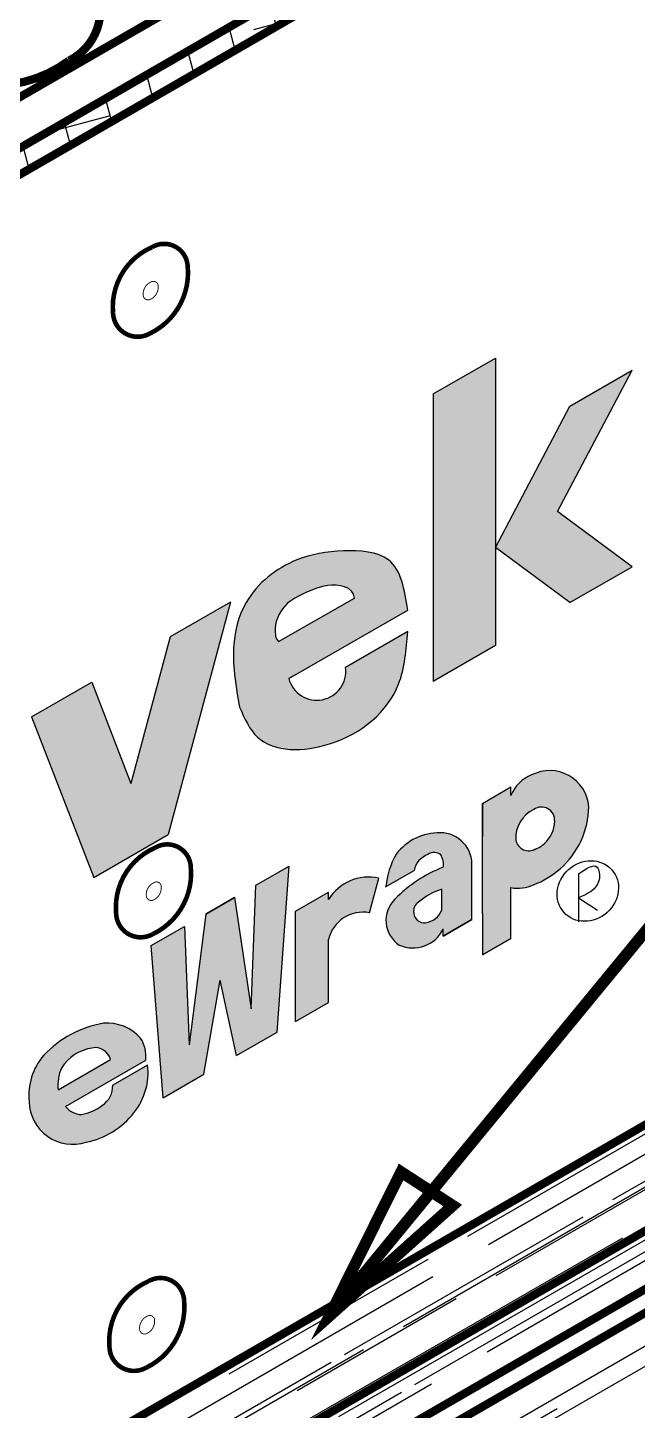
# Model space of a CAD drawing. Extents: x -16.9 to 57.1, y -63 to 11.
# Drawn here: x 12.73 to 19.37, y -20.4 to -5.35 of the extents above; entities that cross this region are included whole.
import ezdxf

# ---------------------------------------------------------------- set-up
doc = ezdxf.new("R2010")
doc.units = 0
doc.header["$MEASUREMENT"] = 0
doc.linetypes.add('DASHED', pattern=[0.75, 0.5, -0.25])
for name, color, linetype in [('CLADDING', 87, 'CONTINUOUS'), ('DUPONTLOGO', 7, 'CONTINUOUS'), ('FASTENING', 1, 'CONTINUOUS'), ('INSULATION', 40, 'CONTINUOUS'), ('STRUCTURE', 7, 'CONTINUOUS'), ('TEXT', 7, 'CONTINUOUS'), ('TYVEK', 5, 'DASHED')]:
    doc.layers.add(name, color=color, linetype=linetype)

# ---------------------------------------------------------------- blocks, each defined once
blk = doc.blocks.new('A$C75422246')
at = {"layer": 'STRUCTURE'}
for points, const_width in [([(1.674398539479625, 1.577320099107055, 0.5655532621440619), (0.8987215331621883, 1.993011479701181, 0.3241944426603776), (0.04997871842306267, 0.5605629665240031, 0.5650898043133372), (0.848136404993511, 0.1111688816761216, 0.3155850526292971), (1.674398539479625, 1.577320099107055, 0.577350269189626)], 0.1), ([(1.031631028562803, 1.151078264046731, 0.5655532621440619), (0.8764956272993167, 1.234216540165562, 0.3241944426603776), (0.7067470643514895, 0.9477268375301264, 0.5650898043133372), (0.8663786016655806, 0.8578480205605388, 0.3155850526292971), (1.031631028562803, 1.151078264046731, 0.577350269189626)], 0.02)]:
    blk.add_lwpolyline(points, format="xyb", dxfattribs=dict(at, const_width=const_width))
blk = doc.blocks.new('A$C374643C7')
at = {"layer": 'INSULATION', "xscale": 0.5, "yscale": 0.5, "zscale": 0.5}
blk.add_blockref('A$C75422246', (-9.447751381230773e-08, -7.725697237503937e-07), dxfattribs=at)
blk = doc.blocks.new('A$C21BF5C08')
at = {"layer": 'FASTENING'}
blk.add_blockref('A$C374643C7', (-3.002560333698057e-08, 4.202122454444179e-07), dxfattribs=at)
blk = doc.blocks.new('A$C1C0A6EA9')
at = {"layer": 'TEXT', "const_width": 0.125}
blk.add_lwpolyline([(1.016506850456182, 1.514718093114254), (0.05218846664531895, 0.05125949046873757), (1.530707735513019, 1.082646673945646), (1.016506850456182, 1.514718093114254)], dxfattribs=at)

msp = doc.modelspace()

# ---------------------------------------------------------------- hatches: boundary and pattern name
at = {"layer": 'CLADDING'}
h = msp.add_hatch(dxfattribs=at)
h.set_pattern_fill('ZIGZAG', color=254, scale=4, angle=59.99999999999999, style=0)
h.set_pattern_definition([(59.99999999999999, (-389.3255826806797, -32.49017969269062), (-0.1830127018922192, 0.6830127018922194), [0.5, -0.5]), (150, (-389.0755826806797, -32.05716699079835), (-0.6830127018922193, -0.1830127018922192), [0.5, -0.5])])
edge = h.paths.add_edge_path()
edge.add_line((3.088915309831687, -6.121228368243812), (4.387953415508491, -5.371228368243806))
edge.add_line((4.387953415508491, -5.371228368243806), (16.94532177038286, 1.878771631756194))
edge.add_line((16.94532177038286, 1.878771631756194), (17.99435987605943, 2.484434064458778))
edge.add_line((17.99435987605943, 2.484434064458778), (17.99435987605943, 2.773109199053578))
edge.add_line((17.99435987605943, 2.773109199053578), (-7.173840495619014, -11.75775806055337))
edge.add_spline(control_points=[(-7.17384049561889, -11.75775806055321), (-10.23419036794672, -16.53243236689116), (-13.68721620086609, -16.79477895189177), (-13.52553321898432, -27.06553405829686), (-13.52322798843028, -27.05846792487648), (-13.52553321898432, -27.06553405829686)], knot_values=[0, 0, 0, 0, 6.202530179452576, 17.27267891957846, 17.29541825971954, 17.29541825971954, 17.29541825971954, 17.29541825971954], degree=3, periodic=0)
edge.add_line((-13.52553321898426, -27.06553405829209), (-13.52553321898426, -47.25006520797092))
edge.add_line((-13.52553321898426, -47.25006520797092), (-13.27553321898426, -47.10572764067342))
edge.add_line((-13.27553321898426, -47.10572764067342), (-13.27553321898426, -45.89440277526853))
edge.add_line((-13.27553321898426, -45.89440277526853), (-10.76749115071948, -44.44638401201714))
edge.add_line((-10.76749115071948, -44.44638401201714), (-10.76749115071948, -18.13975039551076))
edge.add_line((-10.76749115071948, -18.13975039551076), (-9.468453045042672, -17.38975039551064))
edge.add_line((-9.468453045042672, -17.38975039551064), (3.088915309831687, -6.121228368243813))
h = msp.add_hatch(dxfattribs=at)
h.set_pattern_fill('ANSI38', color=63, scale=4, angle=59.99999999999999, style=0)
h.set_pattern_definition([(104.9999999999999, (-389.3255826806797, -32.49017969269062), (-0.4829629131445342, -0.1294095225512603), []), (195, (-389.3255826806797, -32.49017969269062), (-0.836516303737808, -0.7417819582470547), [1.25, -0.75])])
edge = h.paths.add_edge_path()
edge.add_line((8.902302294289996, -9.107922664091639), (23.48760650183067, -0.6870933536552251))
edge.add_line((23.48760650183067, -0.6870933536552256), (23.48760650183067, -0.3984182190604303))
edge.add_line((23.48760650183067, -0.3984182190604303), (4.767768796281779, -11.20632155754531))
edge.add_spline(control_points=[(4.767768796281814, -11.20632155754527), (3.025306399554381, -13.23028880900142), (-0.7416201948988714, -17.60578413109943), (-0.4259253595461132, -27.47120315361519), (-5.379718417115072, -32.05923623305108), (-8.012393498171207, -34.49752952042138)], knot_values=[0, 0, 0, 0, 7.793905358340211, 16.84918390441197, 27.11992689184167, 27.11992689184167, 27.11992689184167, 27.11992689184167], degree=3, periodic=0)
edge.add_line((-8.012393498169558, -34.49752952041973), (-8.012393498169786, -50.4101073423069))
edge.add_line((-8.012393498169786, -50.4101073423069), (-7.762393498169786, -50.26576977500952))
edge.add_line((-7.762393498169786, -50.26576977500952), (-7.762393498169786, -35.23120250029017))
edge.add_spline(control_points=[(-7.762393498169729, -35.23120250029012), (-7.108729404779922, -35.02359193937821), (-6.883826770502708, -34.81529694130199), (-5.242255753655456, -33.28565092447229), (-3.82987453861864, -31.92356703206542), (-2.118150640620399, -29.68333759351037), (-1.629898707706218, -28.94013011612708), (-1.015819836570074, -27.75107007667907), (-0.8309229528152287, -27.34238963106156), (-0.5082798949661651, -26.4984475612232), (-0.3733111249237595, -26.06883836714189), (-0.07453415002299835, -24.95368604451971), (0.06117450128584778, -24.26369639483539), (0.1778393069161552, -23.57855959349752)], knot_values=[13.64538803699946, 13.64538803699946, 13.64538803699946, 13.64538803699946, 14.51989920579396, 14.51989920579396, 20.03308609947003, 20.03308609947003, 22.57030622210672, 22.57030622210672, 23.83891628342507, 23.83891628342507, 25.10752634474342, 25.10752634474342, 27.11992689184159, 27.11992689184159, 27.11992689184159, 27.11992689184159], degree=3, periodic=0)
edge.add_line((0.1778393069125519, -23.57855959350939), (1.702008989847172, -22.69857981677649))
edge.add_line((1.702008989847172, -22.69857981677649), (1.702008989847172, -22.20968648080072))
edge.add_arc((17.37003790028257, -22.29091098485197), 15.66823944667357, 122.7135630212249, 179.7029760659578, ccw=False)
at = {"layer": 'DUPONTLOGO'}
h = msp.add_hatch(color=182, dxfattribs=at)
h.paths.add_polyline_path([(19.31004896173658, -9.07847030281033), (18.63346661503056, -9.469095302810246), (17.82156779898241, -11.0074233436868), (18.63346661503056, -11.60825138456423), (19.31004896173704, -11.21762638456427), (18.49815014568935, -10.61679834368694)])
h.paths.add_polyline_path([(17.82156779898264, -9.937845302809379), (17.8215677989831, -8.944558239079456), (17.14498545227593, -9.335183239079512), (17.14498545227548, -12.46762638456445), (17.82156779898219, -12.07700138456408)])
h = msp.add_hatch(color=182, dxfattribs=at)
edge = h.paths.add_edge_path()
edge.add_spline(control_points=[(16.86743314353021, -11.68901970292887), (16.83279148129219, -11.47077768617097), (16.76839893210047, -11.06510547266037), (16.14489099342291, -11.02752113012426), (15.58959368548494, -11.11611540890838), (15.08001282388875, -11.5127379616624), (14.93105382440604, -12.14814536556667), (14.99910450658513, -12.53186602813768), (15.03704369254228, -12.74579554517852)], knot_values=[0, 0, 0, 0, 0.5827593182052485, 1.083243575514109, 1.602995822488099, 2.320452805997204, 2.834594860345293, 3.482391664081016, 3.482391664081016, 3.482391664081016, 3.482391664081016], degree=3, periodic=0)
edge.add_spline(control_points=[(15.03704369254206, -12.74579554517852), (15.09103637159785, -12.86932260007113), (15.25620151261131, -13.24719537462309), (16.14725703223775, -13.22481732945392), (16.81181986555094, -12.65877258637665), (16.85240588733853, -12.12210105964017), (16.86743314352975, -11.92339470292907)], knot_values=[0, 0, 0, 0, 0.3828216730715811, 1.171062387004566, 2.162538929496697, 2.745476785218138, 2.745476785218138, 2.745476785218138, 2.745476785218138], degree=3, periodic=0)
edge.add_line((16.86743314352987, -11.923394702929), (16.19085079682344, -12.31401970292883))
edge.add_arc((15.87839198656366, -12.35627876039191), 0.3153035617410853, -165.3268673162189, 7.7023353980475235, ccw=False)
edge.add_line((15.57337153358162, -12.43614652178057), (15.64958491945765, -12.39214470292908))
edge.add_line((15.64958491945765, -12.39214470292908), (16.86743314353026, -11.68901970292877))
edge = h.paths.add_edge_path(flags=16)
edge.add_spline(control_points=[(15.46085033264671, -12.03236066743048), (15.42471278283097, -11.99790079332979), (15.42471278283097, -11.94716038376328), (15.42786349580979, -11.78880479857244), (15.48496138262021, -11.68374820339977), (15.63584416818526, -11.54594633128045), (15.84655994057653, -11.44454583104925), (16.10410551480231, -11.40814657281635), (16.2832774856704, -11.43121500695815), (16.28880574927757, -11.56154722118345)], knot_values=[0.1693351350576057, 0.1693351350576057, 0.1693351350576057, 0.1693351350576057, 0.2360340609454792, 0.2360340609454792, 0.3507194281854419, 0.3507194281854419, 0.4654047954254047, 0.4654047954254047, 0.5437012250705168, 0.5437012250705168, 0.5437012250705168, 0.5437012250705168], degree=3, periodic=0)
edge.add_line((16.28880574927763, -11.56154722118344), (15.46085033264649, -12.03236066743011))
for points in [[(13.85552312676714, -13.57732163048664), (13.42864018808427, -12.47410324148897), (12.77299137203647, -12.85264226192775), (13.44957371874312, -14.60117334368416), (14.26147253479098, -14.13242334368412), (14.93805488149746, -11.6026422619278), (14.28240606544955, -11.98118128236688)], [(14.20671066279863, -17.00041103993732), (14.6483836187287, -16.74541103993735), (14.82622971563697, -15.71971636288839), (15.00407581254521, -16.54005205608888), (15.44574876847527, -16.28505205608886), (15.57565257904294, -14.47800124851975), (15.21565257904295, -14.68584734542821), (15.16515653764912, -16.03135986227213), (14.98211428831815, -14.82068074044423), (14.67034514295575, -15.00068074044435), (14.48730289362479, -16.4227188461208), (14.43680685223097, -15.13551413546031), (14.07680685223099, -15.34336023236881)], [(15.64578200418972, -16.16956281360231), (16.00578200418973, -15.96171671669401), (16.00578200418973, -15.2781857045419, -0.4035437564934321), (16.45129651901682, -14.98618423901306), (16.55241288935863, -14.60876896119376, 0.3188248953897656), (16.00578200418974, -14.84334659045925), (16.00578200418973, -14.7617167166938), (15.64578200418972, -14.96956281360218)]]:
    msp.add_hatch(color=182, dxfattribs=at).paths.add_polyline_path(points)
h = msp.add_hatch(color=182, dxfattribs=at)
h.paths.add_polyline_path([(17.68002952701956, -14.99508945869795), (17.68002952701956, -15.44508945869779), (17.99179867238196, -15.26508945869779), (17.99179867238198, -14.71233089049485, 0.1510529132694783), (18.23825401811996, -14.68156154862564, 0.08923826883481298), (18.52667348734353, -14.50627934029418, 0.2127480191127064), (18.83844263269626, -13.832172927134, 0.5384264693979111), (18.21591724047355, -13.48569454308054, 0.2200211352481566), (17.99179867238198, -13.7100302048942), (17.99179867238198, -13.61508945869809), (17.68002952701955, -13.7950894586981), (17.68002952701955, -14.15508945869811)])
h.paths.add_polyline_path([(18.0447271325449, -14.1935023120719, -0.3108884899090745), (18.24021897041228, -13.8616581221452, -0.6341536017409433), (18.4673162334957, -13.98805343664696, -0.2127480191129938), (18.35358284927126, -14.23396745616827, -0.1005835782630209), (18.23365646523968, -14.30320698627324, -0.4661169018348494)], flags=16)
h = msp.add_hatch(color=182, dxfattribs=at)
h.paths.add_polyline_path([(16.74309995700399, -14.34774198070247, 0.110246808165889), (16.62965318093257, -14.70251709862632), (16.93780493083309, -14.52460560287, -0.2690001157080172), (17.08843349269846, -14.35240703451518, -0.3531868843684042), (17.22819727400874, -14.35694750536683, -0.1905419740584821), (17.25452151095699, -14.49075662631432, 0.1092296168431321), (16.72909813524927, -14.83744468651085, 0.4824874664269164), (16.77595726715889, -15.33731406022818, 0.4058134010116666), (17.25452151095703, -15.16220723019924), (17.25452151095703, -15.24075662631441), (17.56629065631942, -15.06075662631443), (17.56629065631942, -14.43506741866105, 0.3894151088693035), (17.22376206919736, -14.11455326233019, 0.2386701257845259)])
h.paths.add_polyline_path([(17.23785231788708, -14.73047864408673, -0.0009435784860131039), (17.23785231788714, -14.95635877815297, -0.2711281288745776), (17.06196199741542, -15.09425540680064, -0.4382804466174715), (16.93434858872694, -14.99042548124768, -0.303876555577654), (16.98517117561425, -14.87078899519705, -0.1081086455132789)], flags=16)
h = msp.add_hatch(color=182, dxfattribs=at)
h.paths.add_polyline_path([(14.01680685223096, -16.59043681381806, 0.1660334542312225), (13.95972522649129, -16.35052284649507, 0.2318704675221444), (13.55596129830727, -16.18842206839329, 0.1613705574277803), (12.90372840750575, -16.54021043015925, 0.2101071444932125), (12.74843344194266, -17.04375082723479, 0.5041733077073118), (13.36728779939003, -17.4850520560899, 0.1780574029378004), (13.88806095028281, -17.16504714731479, 0.1997121516982104), (14.03709600058434, -16.64418785107191), (13.65680685223096, -16.86374789324356, -0.2590941810701698), (13.54561277402986, -17.08168637559095, -0.1147337956825888), (13.31661066796039, -17.18405674949784, -0.2342038721159944), (13.1440237998975, -17.09433834402691)])
h.paths.add_polyline_path([(13.06262718845452, -16.91313186443563, -0.1357847875638851), (13.09988811483718, -16.67736694900466, -0.2225437385574505), (13.43330295391026, -16.45891350187176, -0.4101677973911825), (13.63120796000909, -16.58486160292284)], flags=16)
at = {"layer": 'FASTENING'}
h = msp.add_hatch(dxfattribs=at)
h.set_pattern_fill('AR-RROOF', color=5, scale=0.5, angle=30, style=0)
h.set_pattern_definition([(30, (-186.2398541437724, -303.5822656692653), (0.7026279441628827, 0.9830127018922192), [7.5, -1, 2.5, -0.5]), (30, (-185.7889472502557, -303.0332593183192), (-0.7655127018922193, 0.3259068935166518), [1.5, -0.165, 3, -0.375]), (30, (-186.2358477928263, -303.0892048726569), (2.084166049839541, 1.590118510267787), [4, -0.7, 2, -0.5])])
h.paths.add_polyline_path([(21.18932423907458, -17.44757311185174), (21.18932423907455, -16.29287257347255), (4.209901884868657, -26.09594664035779), (4.209901884868714, -27.25064717873693)])
h.paths.add_polyline_path([(11.79825164814494, -22.86951140020437), (10.79825164814491, -23.44686166939402), (10.79825164814491, -24.59370768845275), (11.79825164814491, -24.01957733591797)], flags=16)
h.paths.add_polyline_path([(10.79825164814488, -23.44686166939402), (9.798251648144912, -24.02421193858368), (9.798251648144856, -25.16783804098753), (10.79117426601942, -24.59777102834749)], flags=16)
h.paths.add_polyline_path([(9.798251648144856, -24.02421193858368), (4.209901884868685, -27.25064717873698), (4.209901884868799, -28.37627926066477), (9.798251648144884, -25.16783804098748)])
h.paths.add_polyline_path([(15.99317181636755, -21.61114634088113), (15.99317181636749, -21.08268355643139), (21.18932423907458, -18.08268355643116), (21.18932423907455, -17.44757311185174), (11.79825164814491, -22.86951140020432), (11.79825164814494, -24.01957733591792)], flags=17)
at = {"layer": 'STRUCTURE'}
h = msp.add_hatch(dxfattribs=at)
h.set_pattern_fill('AR-RROOF', color=63, angle=30, style=0)
h.set_pattern_definition([(30, (-186.2398541437724, -303.5822656692653), (1.405255888325765, 1.966025403784438), [15, -2, 5, -1]), (30, (-185.3380403567391, -302.4842529673731), (-1.531025403784439, 0.6518137870333036), [3, -0.33, 6, -0.75]), (30, (-186.2318414418802, -302.5961440760486), (4.168332099679081, 3.180237020535574), [8, -1.4, 4, -1])])
h.paths.add_polyline_path([(9.281474937038427, -34.20768355643105), (8.90258882288276, -33.98893355643105), (8.855228058613422, -33.46158980643111), (-6.892690229503017, -42.55365466925132), (-6.466443351077912, -47.29974841925127), (25.01634713710607, -29.1231508560578), (24.67481599195165, -25.32033395464935)])
h.paths.add_polyline_path([(8.855228058613305, -29.4615898064312), (9.281474937038412, -34.20768355643107), (25.01634713710607, -25.12315085605781), (24.67481599195167, -21.32033395464934), (16.642690869206, -25.95768355643136), (16.26380475505022, -25.73893355643133), (16.21644399078081, -25.21158980643129)])
h.paths.add_polyline_path([(16.21644399078082, -21.21158980643124), (16.64269086920595, -25.95768355643139), (25.01634713710607, -21.1231508560578), (24.67481599195167, -17.32033395464932), (23.13788139758957, -18.20768355643109), (22.75899528343394, -17.98893355643105), (22.71163451916451, -17.46158980643116)])
h.paths.add_polyline_path([(24.59010025868099, -12.37705710605781), (22.71163451916451, -13.46158980643114), (23.13788139758961, -18.20768355643107), (25.01634713710607, -17.12315085605781)])

# ---------------------------------------------------------------- linework, layer by layer
at = {"layer": 'DUPONTLOGO', "color": 182}
for p, q in [((17.14498545227633, -9.335183239079583), (17.82156779898293, -8.944558239079583)), ((17.82156779898293, -8.944558239079583), (17.82156779898207, -12.07700138456419)), ((18.49815014568895, -10.61679834368694), (19.31004896173681, -9.078470302810747)), ((18.6334666150305, -9.469095302810214), (19.3100489617371, -9.078470302810214)), ((17.14498545227633, -9.335183239079583), (17.14498545227548, -12.46762638456419)), ((17.82156779898236, -11.0074233436868), (18.6334666150305, -9.469095302810214)), ((17.82156779898264, -9.937845302809379), (17.82156779898207, -12.07700138456419)), ((19.3100489617371, -11.21762638456419), (18.49815014568895, -10.61679834368694)), ((18.6334666150305, -11.60825138456419), (17.82156779898236, -11.0074233436868)), ((18.6334666150305, -11.60825138456419), (19.3100489617371, -11.21762638456419)), ((15.46085033264666, -12.03236066743003), (16.28880574927757, -11.56154722118345)), ((14.93805488149752, -11.60264226192775), (14.26147253479093, -14.13242334368417)), ((14.93805488149752, -11.60264226192775), (14.28240606544966, -11.98118128236683)), ((15.57337153358168, -12.43614652178068), (16.86743314353015, -11.68901970292887)), ((14.28240606544966, -11.98118128236683), (13.85552312676714, -13.57732163048662)), ((16.86743314352958, -11.92339470292908), (16.19085079682299, -12.31401970292908)), ((17.82156779898207, -12.07700138456419), (17.14498545227548, -12.46762638456419)), ((12.77299137203647, -12.85264226192775), (13.42864018808433, -12.47410324148897)), ((13.42864018808433, -12.47410324148897), (13.85552312676714, -13.57732163048662)), ((15.64958491945765, -12.39214470292908), (15.57337153358168, -12.43614652178055)), ((12.77299137203647, -12.85264226192781), (13.44957371874307, -14.60117334368417)), ((17.68002952701955, -13.7950894586981), (17.99179867238198, -13.61508945869809)), ((17.99179867238198, -13.71003020489422), (17.99179867238198, -13.61508945869809)), ((17.68002952701956, -14.99508945869795), (17.68002952701956, -13.79508945869819)), ((17.68002952701955, -13.7950894586981), (17.68002952701955, -14.15508945869811)), ((13.44957371874307, -14.60117334368417), (14.26147253479093, -14.13242334368417)), ((17.56629065631942, -15.0607566263144), (17.56629065631942, -14.43506741866099)), ((15.21565257904295, -14.68584734542816), (15.57565257904294, -14.47800124851977)), ((15.44574876847527, -16.28505205608883), (15.57565257904293, -14.47800124851994)), ((16.62603578547043, -14.70460560287015), (16.93780493083279, -14.52460560287014)), ((16.62603578547043, -14.70460560287015), (16.93780493083283, -14.52460560287014)), ((18.72848238500831, -14.56154237828214), (18.72848238500831, -15.0853695757648)), ((15.16515653764912, -16.03135986227215), (15.21565257904295, -14.68584734542816)), ((16.45129651902382, -14.98618423898691), (16.55241288935863, -14.60876896119376)), ((17.68002952701956, -14.99508945869803), (17.68002952701956, -14.63508945869802)), ((17.99179867238196, -15.26508945869804), (17.99179867238198, -14.71233089049477)), ((14.67034514295575, -15.00068074044424), (14.98211428831815, -14.82068074044423)), ((14.98211428831816, -14.82068074044423), (14.67034514295575, -15.00068074044424)), ((14.67034514295573, -15.00068074044432), (14.98211428831814, -14.82068074044423)), ((14.98211428831815, -14.82068074044423), (15.16515653764912, -16.03135986227215)), ((15.64578200418972, -14.96956281360218), (16.00578200418973, -14.7617167166938)), ((16.00578200418974, -14.84334659045919), (16.00578200418973, -14.76171671669388)), ((18.72848238500831, -14.82345597702347), (18.93499007614503, -14.95655285240601)), ((14.67034514295575, -15.00068074044424), (14.48730289362479, -16.42271884612077)), ((15.64578200418972, -16.16956281360203), (15.64578200418972, -14.96956281360227)), ((15.64578200418972, -16.16956281360211), (15.64578200418972, -14.96956281360227)), ((17.68002952701956, -14.99508945869803), (17.68002952701956, -15.44508945869805)), ((14.07680685223099, -15.34336023236878), (14.43680685223096, -15.13551413546031)), ((14.43680685223097, -15.13551413546023), (14.48730289362479, -16.42271884612077)), ((17.56629065631942, -15.06075662631415), (17.25452151095703, -15.24075662631415)), ((17.25452151095703, -15.24075662631415), (17.56629065631943, -15.06075662631415)), ((17.56629065631942, -15.0607566263144), (17.25452151095703, -15.24075662631441)), ((17.25452151095703, -15.24075662631415), (17.25452151095703, -15.16220723019921)), ((14.20671066279863, -17.00041103993729), (14.07680685223097, -15.34336023236852)), ((16.00578200418973, -15.96171671669373), (16.00578200418973, -15.27818570454198)), ((17.68002952701956, -15.44508945869805), (17.99179867238196, -15.26508945869804)), ((17.68002952701956, -15.44508945869805), (17.99179867238196, -15.26508945869804)), ((17.99179867238196, -15.26508945869779), (17.68002952701956, -15.44508945869779)), ((14.6483836187287, -16.74541103993735), (14.82622971563697, -15.71971636288836)), ((15.00407581254521, -16.54005205608885), (14.82622971563697, -15.71971636288836)), ((15.64578200418972, -16.16956281360228), (16.00578200418973, -15.96171671669399)), ((15.00407581254521, -16.54005205608885), (15.44574876847528, -16.28505205608883)), ((13.06262718851821, -16.91313186439885), (13.63120795998363, -16.58486160293754)), ((13.1440237998975, -17.09433834402691), (14.01680685223098, -16.59043681381806)), ((14.03709600059561, -16.6441878510654), (13.65680685223098, -16.86374789324356)), ((14.20671066279863, -17.00041103993729), (14.6483836187287, -16.74541103993735)), ((14.33661447336631, -16.92541103993736), (14.6483836187287, -16.74541103993735))]:
    msp.add_line(p, q, dxfattribs=at)
for centre, radius, start, end in [((15.8783919865636, -12.35627876039152), 0.3153035617410854, 194.6731326838769, 7.702335397941973), ((18.3464207098075, -13.84019039495521), 0.3777545029573457, 110.2105893492984, 159.8448836613189), ((18.41294277828448, -13.86418616945943), 0.4267024417420511, 4.302644154221039, 117.4994364248621), ((18.32397776135419, -13.97837984628555), 0.1436645257060564, 356.1390915240987, 125.6629890549767), ((17.9262699399626, -13.8194485671051), 0.9122614376959646, 311.1588234981758, 359.2008039163071), ((18.38353287687377, -14.16959032225128), 0.3396485178054247, 114.9576143071204, 184.0370863664982), ((18.13455563518646, -13.98341159010911), 0.332792972471488, 311.1588234981758, 359.2008039163071), ((17.2137756034221, -14.70594725200041), 0.5914783009686326, 89.03257730858836, 142.7272383383494), ((17.22046324187217, -14.46136328357079), 0.3468257099677307, 355.6517372763954, 89.45502386983699), ((18.18524767647022, -14.16903892009526), 0.1426340801213663, 189.8757153247517, 302.2048918752515), ((18.12326622812201, -13.97352642672379), 0.3476712179570303, 288.5126065255805, 311.4873934744794), ((17.48110037936559, -14.77925912655419), 0.8548986317511172, 149.6846935596067, 174.8497740377499), ((17.16157462842064, -14.56836585309807), 0.2280084144465964, 108.7102607961486, 168.9349214221528), ((17.15550236263762, -14.44126705875649), 0.1113298577340541, 49.23419585552119, 127.04440576024), ((17.07216961814778, -14.45713673042309), 0.1854252146037319, 349.5537856372035, 32.70552557598516), ((16.44433938461906, -15.11111728484281), 0.5138421165102123, 77.85863984934686, 148.5929450614014), ((17.77582723750414, -15.85231889575641), 1.45794769251134, 110.9505047187989, 135.8852361100957), ((17.89532310042131, -13.79235107975353), 0.9530461018573062, 291.0895202086272, 311.4873934744554), ((17.43218563027064, -15.37812680247373), 0.676175697111381, 106.7023985631968, 131.3832206846833), ((-42.60876783727387, -14.843418711135), 59.84672672297845, 359.8918739023285, 0.1081260977006572), ((18.06526352095293, -14.29835745157803), 0.420441544217712, 259.9369019300026, 294.2959277864199), ((16.95123892782047, -15.06875163566536), 0.3207014755989335, 133.8419601151373, 236.8688669144575), ((17.04909643673638, -14.96855815902015), 0.1168128777327212, 123.1782117250902, 190.7894000886548), ((16.37997868695888, -15.36324018922576), 0.3837413487758138, 79.28938233873865, 167.1943094208356), ((17.04600437108167, -14.98353096385745), 0.1118684410514858, 183.5334116264872, 278.201008984823), ((17.03210327627143, -14.87504553313403), 0.2212340659602269, 277.7565608412231, 338.4357734539294), ((16.92513058163838, -15.00349467560434), 0.3656337775745482, 245.9216442742803, 334.2735380842097), ((13.76065362866533, -17.34846177512043), 1.177960555914741, 100.0069950286712, 136.6743052187911), ((13.59246471344598, -16.68140072419712), 0.4943282860558524, 42.01679864067235, 94.23483175781288), ((13.63698106162339, -16.55405944767921), 0.3815638137688986, 354.5292507639617, 32.23732571876255), ((13.3987787276487, -16.96860416496094), 0.6546724459536812, 139.1285973578404, 186.5912318761136), ((13.49984674286715, -16.9241401657647), 0.4699616203964994, 98.14009999423739, 148.3255445822497), ((13.46840421565123, -16.62221840451107), 0.167034696401215, 12.92332713222536, 102.1307639525799), ((13.50733262282379, -16.86258745023497), 0.447568610566525, 155.5538947854013, 186.484308233028), ((13.33657143433754, -16.72549620572343), 0.7052274217948481, 321.4442779823898, 6.620571703193996), ((13.40503759890102, -16.87262839242476), 0.2519258227892173, 303.9177520777629, 2.020120651069502), ((13.22106171881489, -17.03553801657864), 0.472699628049451, 180.9955223954236, 288.0196104408188), ((13.32083369266617, -16.9650755030234), 0.21902196292876, 216.169931301841, 268.8951953313399), ((13.21098742002811, -16.64045440517069), 0.553768705563748, 280.9956993837521, 307.1762699523572), ((13.19261898309813, -16.61704431504691), 0.8854076088984788, 281.3776554971236, 321.7621664570382)]:
    msp.add_arc(centre, radius, start, end, dxfattribs=at)
msp.add_ellipse((18.82813281735446, -14.74929720153439), major_axis=(0.2603864479023359, 0.231586749987972), ratio=0.9031737347499492, dxfattribs=at)
for points in [[(16.86743314353021, -11.68901970292887), (16.66020012967897, -11.14435200522212), (16.16942539555771, -11.04624669363193), (15.65901600489929, -11.14435200522212), (15.10933730116199, -11.60543534459111), (14.97300257275197, -12.10117206289897), (15.03704369254228, -12.74579554517852)], [(15.03704369254206, -12.74579554517852), (15.23293631807724, -13.07470056586726), (16.01786418294955, -13.14689246325588), (16.767205187841, -12.49765152746977), (16.86743314352975, -11.92339470292907)], [(18.72848238500831, -14.56154237828214), (18.92871004203437, -14.48858956497289), (18.95057556226868, -14.62897855120146), (18.72848238500831, -14.82345597702347)]]:
    msp.add_spline(points, degree=3, dxfattribs=at)
msp.add_open_spline([(16.28880574927757, -11.56154722118345), (16.2832774856704, -11.43121500695815), (16.10410551480231, -11.40814657281635), (15.84655994057653, -11.44454583104925), (15.63584416818526, -11.54594633128045), (15.48496138262021, -11.68374820339977), (15.42786349580979, -11.78880479857244), (15.42471278283097, -11.94716038376328), (15.42471278283097, -11.99790079332979), (15.46085033264671, -12.03236066743048)], degree=3, knots=[0.1693351350576057, 0.1693351350576057, 0.1693351350576057, 0.1693351350576057, 0.2476315647027177, 0.2476315647027177, 0.3623169319426805, 0.3623169319426805, 0.4770022991826433, 0.4770022991826433, 0.5437012250705168, 0.5437012250705168, 0.5437012250705168, 0.5437012250705168], dxfattribs=at)
at = {"layer": 'FASTENING', "color": 112, "const_width": 0.09}
msp.add_lwpolyline([(21.18932423907458, -16.29287257347255), (4.209901884868657, -26.09594664035774), (4.209901884868771, -28.37627926066477), (15.99317181636741, -21.61114634088119)], dxfattribs=at)
at = {"layer": 'INSULATION'}
msp.add_line((9.15109313632297, -8.121228368243862), (21.70846149119734, -0.8712283682438056), dxfattribs=at)
at = {"layer": 'INSULATION', "const_width": 0.09}
msp.add_lwpolyline([(13.03424440830986, -4.55190777576945, -0.7092328988278886), (13.18053239852179, -5.706801205084048, -0.3294454734896871), (11.54126448017132, -5.708739115162643), (10.5947724237376, -3.193258785433045, 0.3427013915771003)], format="xyb", dxfattribs=at)
at = {"layer": 'STRUCTURE'}
for p, q in [((4.267768796281871, -10.9406169905069), (23.00749959687391, -0.1212283682438056)), ((4.767768796280279, -11.20632155754618), (23.48760650183067, -0.3984182190604315)), ((15.99317181636752, -21.08268355643133), (22.48836234475129, -17.33268355643099)), ((16.2164439907807, -21.21158980643128), (22.71163451916448, -17.46158980643116))]:
    msp.add_line(p, q, dxfattribs=at)
at = {"layer": 'STRUCTURE', "const_width": 0.09}
for points in [[(23.00749959687272, -0.1212283682444877), (23.48760650183061, -0.3984182190604315), (4.767768796281928, -11.20632155754532), (4.267768796281814, -10.9406169905069), (23.00749959687715, -0.1212283682419297)], [(22.48836234475118, -17.33268355643111), (15.99317181636752, -21.08268355643133), (16.21644399078068, -21.21158980643133), (22.71163451916451, -17.46158980643116)]]:
    msp.add_lwpolyline(points, dxfattribs=at)
at = {"layer": 'TEXT', "const_width": 0.125}
msp.add_lwpolyline([(28.23215904410542, -9.63661874520136), (24.01831092307317, -9.63661874520136), (16.00670520684082, -19.38358212052174)], dxfattribs=at)
at = {"layer": 'TYVEK'}
msp.add_line((8.902302294289711, -9.107922664091802), (23.73760650183067, -0.5427557863578159), dxfattribs=at)
at = {"layer": 'TYVEK', "const_width": 0.09}
msp.add_lwpolyline([(21.18932423907458, -17.44757311185174), (1.702008989847229, -28.69857981677637), (1.702008989847116, -22.69857981677649, -0.03428175995442376), (1.900915444999612, -19.80093551875632, -0.06840431429245347), (2.864934206435294, -16.36674908725081, -0.02498924844447207), (3.872989941825551, -14.33330935085382, -0.06248417816263391), (5.770963231501298, -11.75738383644199, -0.03075435643287183), (7.695862260055435, -9.965974756200126, -0.03049443831436127), (11.40341408247849, -7.663905099907538), (23.73760650183061, -0.5427557863578159), (23.73760650183061, -12.6114321060578)], format="xyb", dxfattribs=at)

# ---------------------------------------------------------------- block references
at = {"layer": 'FASTENING', "rotation": 6.959036761052582}
msp.add_blockref('A$C1C0A6EA9', (15.96975027533218, -19.43507387737198), dxfattribs=at)
at = {"layer": 'STRUCTURE'}
for p in [(13.6354526876712, -8.734177239785822), (13.66898496533653, -15.27421365727819), (13.59629603209477, -19.99603152453206)]:
    msp.add_blockref('A$C21BF5C08', p, dxfattribs=at)

doc.saveas('drawing.dxf')
